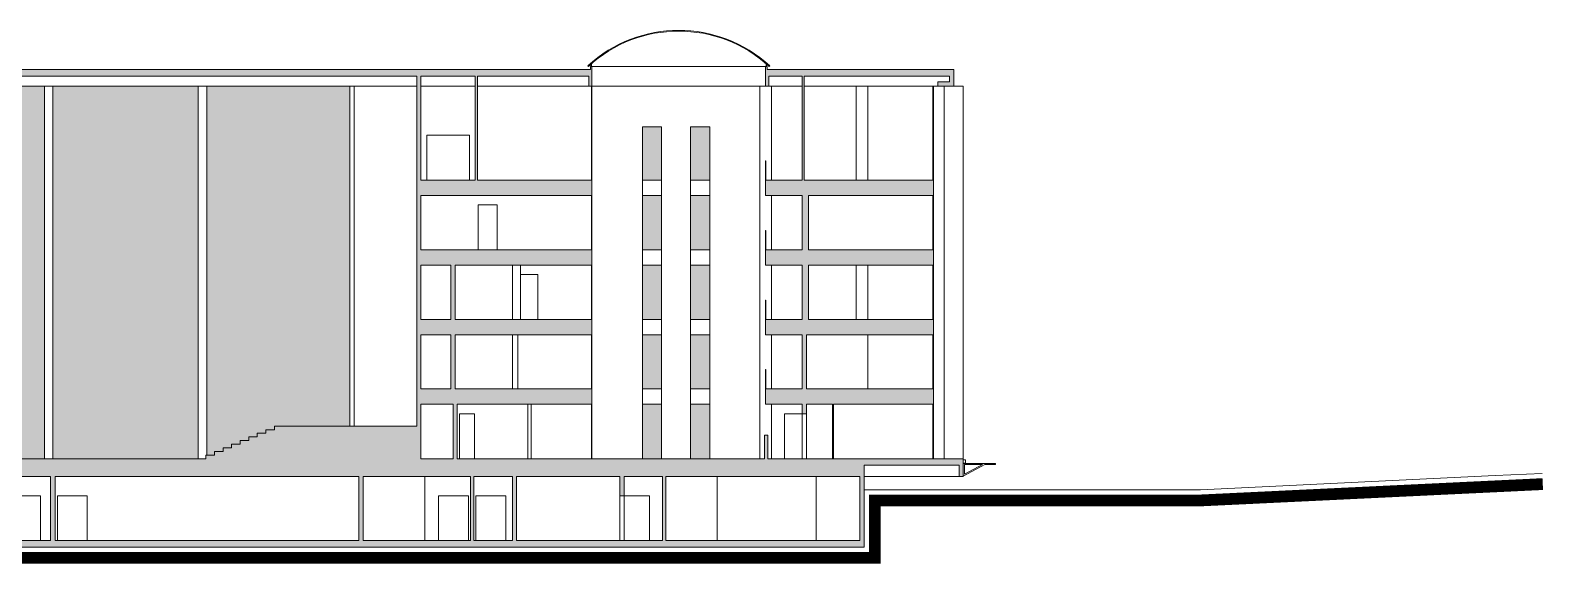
# Model space of a CAD drawing. Header units: metres. Extents: x -331 to 2982, y 362 to 2539.
# Drawn here: x 827.9 to 898.9, y 1183.6 to 1208.5 of the extents above; entities that cross this region are included whole.
import ezdxf

# ---------------------------------------------------------------- set-up
doc = ezdxf.new("R2010")
doc.units = ezdxf.units.M
doc.layers.get('0').update_dxf_attribs({"color": 251})

msp = doc.modelspace()

# ---------------------------------------------------------------- hatches: boundary and pattern name
at = {"lineweight": 0}
h = msp.add_hatch(color=256, dxfattribs=at)
h.paths.add_polyline_path([(870.109, 1201.529), (864.069, 1201.529), (864.069, 1206.399), (870.859, 1206.399), (870.859, 1206.129), (870.319, 1206.129), (870.319, 1205.929), (871.059, 1205.929), (871.059, 1206.699), (862.334, 1206.699), (862.334, 1206.849), (862.259, 1206.849), (862.259, 1205.929), (862.409, 1205.929), (862.409, 1206.399), (863.969, 1206.399), (863.969, 1201.529), (862.259, 1201.529), (862.259, 1200.809), (863.969, 1200.809), (863.969, 1198.269), (862.259, 1198.269), (862.259, 1197.549), (863.969, 1197.549), (863.969, 1195.019), (862.259, 1195.019), (862.259, 1194.299), (863.969, 1194.299), (863.969, 1191.769), (862.259, 1191.769), (862.259, 1191.049), (863.969, 1191.049), (863.969, 1190.599), (864.169, 1190.599), (864.169, 1191.049), (865.389, 1191.049), (870.109, 1191.049), (870.109, 1191.769), (864.169, 1191.769), (864.169, 1194.299), (870.109, 1194.299), (870.109, 1195.019), (864.269, 1195.019), (864.269, 1197.549), (870.109, 1197.549), (870.109, 1198.269), (864.269, 1198.269), (864.269, 1200.809), (870.109, 1200.809)], flags=17)
h.paths.add_polyline_path([(854.139, 1201.529), (848.779, 1201.529), (848.779, 1206.399), (853.989, 1206.399), (853.989, 1205.929), (854.139, 1205.929), (854.139, 1206.849), (854.064, 1206.849), (854.064, 1206.699), (805.339, 1206.699), (805.339, 1206.399), (809.939, 1206.399), (809.939, 1203.059), (805.339, 1203.059), (805.339, 1202.529), (771.189, 1202.529), (771.189, 1201.529), (763.489, 1201.529), (763.489, 1206.399), (772.189, 1206.399), (772.189, 1206.129), (771.439, 1206.129), (771.439, 1205.929), (772.389, 1205.929), (772.389, 1206.699), (745.179, 1206.699), (745.179, 1205.929), (746.129, 1205.929), (746.129, 1206.129), (745.379, 1206.129), (745.379, 1206.399), (755.395, 1206.399), (755.395, 1202.029), (746.129, 1202.029), (746.129, 1200.809), (764.089, 1200.809), (764.089, 1198.269), (762.869, 1198.269), (762.869, 1197.809), (761.749, 1197.809), (761.749, 1198.709), (761.629, 1198.709), (761.629, 1197.549), (762.207, 1197.549), (762.207, 1195.019), (746.129, 1195.019), (746.129, 1194.299), (747.209, 1194.299), (747.209, 1193.869), (747.309, 1193.869), (747.309, 1194.299), (750.409, 1194.299), (750.409, 1191.769), (746.129, 1191.769), (746.129, 1191.049), (750.509, 1191.049), (750.509, 1194.299), (750.909, 1194.299), (750.909, 1191.049), (751.279, 1191.049), (751.279, 1188.499), (744.729, 1188.499), (744.729, 1188.449), (744.729, 1187.671), (744.929, 1187.671), (744.929, 1188.199), (749.639, 1188.199), (749.639, 1187.671), (752.059, 1187.671), (752.059, 1184.669), (749.839, 1184.669), (749.839, 1187.049), (749.639, 1187.049), (749.639, 1184.369), (866.869, 1184.369), (866.869, 1188.199), (871.309, 1188.199), (871.309, 1187.671), (871.509, 1187.671), (871.509, 1188.499), (862.359, 1188.499), (862.359, 1189.599), (862.209, 1189.599), (862.209, 1188.499), (847.839, 1188.499), (847.839, 1191.049), (854.139, 1191.049), (854.139, 1191.769), (847.739, 1191.769), (847.739, 1194.299), (854.139, 1194.299), (854.139, 1195.019), (847.739, 1195.019), (847.739, 1197.549), (854.139, 1197.549), (854.139, 1198.269), (846.139, 1198.269), (846.139, 1200.809), (854.139, 1200.809)])
h.paths.add_polyline_path([(848.679, 1201.529), (846.139, 1201.529), (846.139, 1206.399), (848.679, 1206.399)], flags=17)
h.paths.add_polyline_path([(845.939, 1190.029), (839.281, 1190.029), (839.281, 1189.859), (838.881, 1189.859), (838.881, 1189.689), (838.481, 1189.689), (838.481, 1189.519), (838.081, 1189.519), (838.081, 1189.349), (837.681, 1189.349), (837.681, 1189.179), (837.281, 1189.179), (837.281, 1189.009), (836.881, 1189.009), (836.881, 1188.839), (836.481, 1188.839), (836.481, 1188.669), (836.081, 1188.669), (836.081, 1188.499), (825.724, 1188.499), (825.724, 1195.919), (825.544, 1195.919), (825.544, 1193.429), (823.033, 1193.429), (823.033, 1193.304), (825.544, 1193.304), (825.544, 1190.029), (817.984, 1190.029), (817.984, 1191.944), (820.429, 1191.944), (820.429, 1192.069), (817.984, 1192.069), (817.984, 1194.894), (820.429, 1194.894), (820.429, 1195.019), (817.984, 1195.019), (817.984, 1195.919), (817.804, 1195.919), (817.804, 1195.019), (810.639, 1195.019), (810.639, 1206.399), (845.939, 1206.399)], flags=16)
h.paths.add_polyline_path([(847.539, 1197.549), (847.539, 1195.019), (846.139, 1195.019), (846.139, 1197.549)], flags=17)
h.paths.add_polyline_path([(847.539, 1194.299), (847.539, 1191.769), (846.139, 1191.769), (846.139, 1194.299)], flags=17)
h.paths.add_polyline_path([(847.639, 1191.049), (847.639, 1188.499), (846.139, 1188.499), (846.139, 1191.049)], flags=17)
h.paths.add_polyline_path([(850.414, 1187.671), (850.414, 1184.669), (848.607, 1184.669), (848.607, 1187.671)], flags=16)
h.paths.add_polyline_path([(848.457, 1187.671), (848.457, 1184.669), (843.439, 1184.669), (843.439, 1187.671)], flags=16)
h.paths.add_polyline_path([(850.614, 1187.671), (855.444, 1187.671), (855.444, 1186.769), (855.644, 1186.769), (855.644, 1187.671), (857.444, 1187.671), (857.444, 1184.669), (850.614, 1184.669)], flags=16)
h.paths.add_polyline_path([(843.239, 1187.671), (843.239, 1184.669), (829.03, 1184.669), (829.03, 1187.671)], flags=16)
h.paths.add_polyline_path([(857.594, 1187.671), (866.669, 1187.671), (866.669, 1184.669), (857.594, 1184.669)], flags=16)
h.paths.add_polyline_path([(828.814, 1187.671), (828.814, 1184.669), (821.736, 1184.669), (821.736, 1187.671)], flags=16)
h.paths.add_polyline_path([(821.636, 1187.671), (821.636, 1184.669), (819.936, 1184.669), (819.936, 1187.671)], flags=16)
h.paths.add_polyline_path([(817.804, 1194.299), (817.804, 1188.499), (815.614, 1188.499), (815.614, 1194.299)], flags=17)
h.paths.add_polyline_path([(819.786, 1187.671), (819.786, 1184.669), (814.586, 1184.669), (814.586, 1187.671)], flags=16)
h.paths.add_polyline_path([(815.364, 1194.299), (815.364, 1191.769), (810.639, 1191.769), (810.639, 1194.299)], flags=17)
h.paths.add_polyline_path([(815.364, 1191.049), (815.364, 1188.499), (812.829, 1188.499), (812.829, 1191.049)], flags=16)
h.paths.add_polyline_path([(814.436, 1187.671), (814.436, 1184.669), (807.439, 1184.669), (807.439, 1187.671)], flags=16)
h.paths.add_polyline_path([(812.729, 1191.049), (812.729, 1188.499), (806.879, 1188.499), (806.879, 1191.049)], flags=17)
h.paths.add_polyline_path([(809.939, 1200.809), (809.939, 1191.199), (808.679, 1191.199), (808.679, 1192.099), (808.579, 1192.099), (808.579, 1191.199), (806.879, 1191.199), (806.879, 1192.129), (806.739, 1192.129), (806.563, 1189.669), (804.283, 1189.669), (804.283, 1190.429), (804.143, 1190.429), (804.043, 1189.029), (799.989, 1189.029), (789.696, 1189.543), (787.399, 1189.543), (787.399, 1191.53), (787.302, 1191.53), (787.302, 1190.659), (786.077, 1190.659), (786.077, 1190.986), (785.248, 1190.986), (785.248, 1191.327), (784.399, 1191.327), (784.399, 1191.638), (783.593, 1191.638), (783.593, 1192.001), (782.029, 1192.001), (782.029, 1192.67), (781.106, 1192.67), (781.106, 1192.996), (780.279, 1192.996), (780.279, 1193.341), (779.477, 1193.341), (779.477, 1193.68), (778.642, 1193.68), (778.642, 1194.014), (777.797, 1194.014), (777.797, 1194.359), (776.949, 1194.359), (776.949, 1194.694), (776.124, 1194.694), (776.124, 1195.019), (773.689, 1195.019), (773.689, 1200.809)], flags=17)
h.paths.add_polyline_path([(807.239, 1187.671), (807.239, 1184.669), (803.809, 1184.669), (803.809, 1187.671)], flags=16)
h.paths.add_polyline_path([(803.669, 1187.671), (803.669, 1184.669), (800.239, 1184.669), (800.239, 1187.671)], flags=16)
h.paths.add_polyline_path([(800.039, 1187.671), (800.039, 1184.669), (793.339, 1184.669), (793.339, 1187.671)], flags=16)
h.paths.add_polyline_path([(793.189, 1187.671), (793.189, 1184.669), (790.619, 1184.669), (764.239, 1184.669), (764.239, 1187.671), (777.689, 1187.671), (777.689, 1191.769), (772.689, 1191.769), (772.689, 1194.299), (776.23, 1194.299), (781.779, 1192.043), (781.779, 1191.751), (782.42, 1191.751), (787.149, 1189.889), (787.149, 1187.671), (790.559, 1187.671)], flags=16)
h.paths.add_polyline_path([(777.589, 1191.049), (777.589, 1188.499), (763.289, 1188.499), (763.289, 1190.735), (763.835, 1191.049)], flags=17)
h.paths.add_polyline_path([(773.189, 1200.809), (773.189, 1195.019), (771.489, 1195.019), (771.489, 1200.809)], flags=17)
h.paths.add_polyline_path([(772.589, 1194.299), (772.589, 1191.769), (771.489, 1191.769), (771.489, 1194.299)], flags=17)
h.paths.add_polyline_path([(771.189, 1200.809), (771.189, 1198.269), (766.889, 1198.269), (766.889, 1200.809)], flags=17)
h.paths.add_polyline_path([(771.189, 1197.549), (771.189, 1195.019), (766.889, 1195.019), (766.889, 1197.549)], flags=17)
h.paths.add_polyline_path([(771.189, 1194.299), (771.189, 1191.769), (764.489, 1191.769), (764.489, 1191.597), (764.189, 1191.597), (764.189, 1191.425), (763.889, 1191.425), (763.889, 1191.253), (763.589, 1191.253), (763.589, 1191.08), (763.289, 1191.08), (763.289, 1190.908), (762.989, 1190.908), (762.989, 1190.736), (762.689, 1190.736), (762.689, 1190.564), (762.389, 1190.564), (762.389, 1190.392), (762.089, 1190.392), (762.089, 1190.22), (761.789, 1190.22), (761.789, 1190.048), (761.489, 1190.048), (761.489, 1189.876), (761.189, 1189.876), (761.189, 1189.704), (760.889, 1189.704), (760.889, 1189.532), (760.589, 1189.532), (760.589, 1189.359), (760.289, 1189.359), (760.289, 1189.187), (759.989, 1189.187), (759.989, 1189.015), (759.689, 1189.015), (759.689, 1188.843), (759.389, 1188.843), (759.389, 1188.671), (759.089, 1188.671), (759.089, 1188.499), (756.6, 1188.499), (756.6, 1194.299)], flags=17)
h.paths.add_polyline_path([(766.789, 1200.809), (766.789, 1198.269), (765.539, 1198.269), (765.539, 1200.809)], flags=17)
h.paths.add_polyline_path([(766.789, 1197.549), (766.789, 1195.019), (764.289, 1195.019), (764.289, 1197.549)], flags=17)
h.paths.add_polyline_path([(765.439, 1200.809), (765.439, 1198.269), (764.189, 1198.269), (764.189, 1200.809)], flags=17)
h.paths.add_polyline_path([(764.189, 1197.549), (764.189, 1195.019), (762.307, 1195.019), (762.307, 1197.549)], flags=17)
h.paths.add_polyline_path([(763.389, 1201.529), (758.466, 1201.529), (758.466, 1206.399), (761.689, 1206.399), (761.689, 1201.529), (761.789, 1201.529), (761.789, 1206.399), (763.389, 1206.399)], flags=17)
h.paths.add_polyline_path([(764.039, 1187.671), (764.039, 1184.669), (752.159, 1184.669), (752.159, 1187.671), (755.964, 1187.671), (755.964, 1186.769), (756.064, 1186.769), (756.064, 1187.671), (762.189, 1187.671), (762.189, 1186.769), (762.289, 1186.769), (762.289, 1187.671)], flags=16)
h.paths.add_polyline_path([(763.189, 1190.678), (763.189, 1188.499), (759.39, 1188.499)], flags=16)
h.paths.add_polyline_path([(758.269, 1201.529), (755.495, 1201.529), (755.495, 1206.399), (758.269, 1206.399)], flags=17)
h.paths.add_polyline_path([(756.497, 1194.299), (756.497, 1191.769), (754.209, 1191.769), (754.209, 1194.299)], flags=17)
h.paths.add_polyline_path([(756.497, 1191.049), (756.497, 1188.499), (751.879, 1188.499), (751.879, 1191.049)], flags=17)
h.paths.add_polyline_path([(754.109, 1194.299), (754.109, 1191.769), (751.779, 1191.769), (751.779, 1188.499), (751.379, 1188.499), (751.379, 1191.769), (751.009, 1191.769), (751.009, 1194.299)], flags=17)
h = msp.add_hatch(color=256, dxfattribs=at)
h.paths.add_polyline_path([(828.524, 1205.929), (821.839, 1205.929), (821.839, 1195.919), (825.544, 1195.919), (825.724, 1195.919), (825.724, 1188.499), (828.524, 1188.499)])
h.paths.add_polyline_path([(835.724, 1205.929), (828.924, 1205.929), (828.924, 1188.499), (835.724, 1188.499)])
h.paths.add_polyline_path([(842.809, 1205.929), (836.124, 1205.929), (836.124, 1188.669), (836.481, 1188.669), (836.481, 1188.839), (836.881, 1188.839), (836.881, 1189.009), (837.281, 1189.009), (837.281, 1189.179), (837.681, 1189.179), (837.681, 1189.349), (838.081, 1189.349), (838.081, 1189.519), (838.481, 1189.519), (838.481, 1189.689), (838.881, 1189.689), (838.881, 1189.859), (839.281, 1189.859), (839.281, 1190.029), (842.809, 1190.029)])
h = msp.add_hatch(color=256, dxfattribs=at)
h.paths.add_polyline_path([(859.649, 1204.029), (858.749, 1204.029), (858.749, 1201.529), (859.649, 1201.529)])
h.paths.add_polyline_path([(857.399, 1204.029), (856.499, 1204.029), (856.499, 1201.529), (857.399, 1201.529)])
h.paths.add_polyline_path([(859.649, 1200.809), (858.749, 1200.809), (858.749, 1198.269), (859.649, 1198.269)])
h.paths.add_polyline_path([(857.399, 1200.809), (856.499, 1200.809), (856.499, 1198.269), (857.399, 1198.269)])
h.paths.add_polyline_path([(859.649, 1197.549), (858.749, 1197.549), (858.749, 1195.019), (859.649, 1195.019)])
h.paths.add_polyline_path([(857.399, 1197.549), (856.499, 1197.549), (856.499, 1195.019), (857.399, 1195.019)])
h.paths.add_polyline_path([(859.649, 1194.299), (858.749, 1194.299), (858.749, 1191.769), (859.649, 1191.769)])
h.paths.add_polyline_path([(857.399, 1194.299), (856.499, 1194.299), (856.499, 1191.769), (857.399, 1191.769)])
h.paths.add_polyline_path([(859.649, 1191.049), (858.749, 1191.049), (858.749, 1188.499), (859.649, 1188.499)])
h.paths.add_polyline_path([(857.399, 1191.049), (856.499, 1191.049), (856.499, 1188.499), (857.399, 1188.499)])

# ---------------------------------------------------------------- linework, layer by layer
for p, q in [((854.064, 1206.699), (805.339, 1206.699)), ((853.97, 1206.849), (853.946, 1206.875)), ((854.064, 1206.699), (854.064, 1206.849)), ((854.139, 1206.849), (854.064, 1206.849)), ((854.089, 1206.849), (854.089, 1206.956)), ((854.114, 1206.849), (854.114, 1206.977)), ((862.259, 1206.849), (854.139, 1206.849)), ((854.139, 1205.929), (854.139, 1206.849)), ((862.259, 1205.929), (862.259, 1206.849)), ((862.259, 1206.849), (862.334, 1206.849)), ((862.284, 1206.849), (862.284, 1206.977)), ((862.309, 1206.849), (862.309, 1206.956)), ((862.334, 1206.699), (862.334, 1206.849)), ((871.059, 1206.699), (862.334, 1206.699)), ((862.428, 1206.849), (862.452, 1206.875)), ((871.059, 1205.929), (871.059, 1206.699)), ((871.059, 1206.699), (871.059, 1205.929)), ((845.939, 1206.399), (810.639, 1206.399)), ((845.939, 1190.029), (845.939, 1206.399)), ((848.679, 1206.399), (846.139, 1206.399)), ((846.139, 1201.529), (846.139, 1206.399)), ((848.679, 1201.529), (848.679, 1206.399)), ((853.989, 1206.399), (848.779, 1206.399)), ((848.779, 1201.529), (848.779, 1206.399)), ((853.989, 1205.929), (853.989, 1206.399)), ((863.969, 1206.399), (862.409, 1206.399)), ((862.409, 1205.929), (862.409, 1206.399)), ((863.969, 1201.529), (863.969, 1206.399)), ((870.859, 1206.399), (864.069, 1206.399)), ((864.069, 1201.529), (864.069, 1206.399)), ((870.319, 1206.129), (870.319, 1205.929)), ((870.319, 1206.129), (870.859, 1206.129)), ((870.859, 1206.129), (870.859, 1206.399)), ((810.639, 1205.929), (845.939, 1205.929)), ((828.524, 1188.499), (828.524, 1205.929)), ((828.924, 1188.499), (828.924, 1205.929)), ((835.724, 1188.499), (835.724, 1205.929)), ((836.124, 1188.669), (836.124, 1205.929)), ((842.809, 1205.929), (842.809, 1190.029)), ((843.009, 1205.929), (843.009, 1190.029)), ((846.139, 1205.929), (848.679, 1205.929)), ((848.779, 1205.929), (853.989, 1205.929)), ((853.989, 1205.929), (854.139, 1205.929)), ((854.119, 1201.529), (854.119, 1205.929)), ((854.139, 1201.529), (854.139, 1205.929)), ((862.259, 1205.929), (854.139, 1205.929)), ((861.994, 1205.929), (861.994, 1188.499)), ((862.409, 1205.929), (862.259, 1205.929)), ((862.409, 1205.929), (863.969, 1205.929)), ((862.544, 1205.929), (862.544, 1201.529)), ((864.069, 1205.929), (870.319, 1205.929)), ((866.494, 1205.929), (866.494, 1201.529)), ((867.044, 1205.929), (867.044, 1201.529)), ((870.089, 1201.529), (870.089, 1205.929)), ((870.109, 1201.529), (870.109, 1205.929)), ((870.319, 1205.929), (871.059, 1205.929)), ((870.609, 1205.929), (870.609, 1188.499)), ((871.509, 1205.929), (871.059, 1205.929)), ((871.509, 1205.929), (871.509, 1188.499)), ((856.499, 1204.029), (856.499, 1188.499)), ((857.399, 1204.029), (856.499, 1204.029)), ((857.399, 1204.029), (857.399, 1188.499)), ((858.749, 1204.029), (858.749, 1188.499)), ((859.649, 1204.029), (858.749, 1204.029)), ((859.649, 1204.029), (859.649, 1188.499)), ((846.409, 1203.629), (846.409, 1201.529)), ((846.409, 1203.629), (848.409, 1203.629)), ((848.409, 1203.629), (848.409, 1201.529)), ((862.259, 1200.809), (862.259, 1202.429)), ((862.259, 1202.429), (862.279, 1202.429)), ((862.279, 1201.529), (862.279, 1202.429)), ((846.139, 1201.529), (848.679, 1201.529)), ((848.779, 1201.529), (854.139, 1201.529)), ((854.139, 1200.809), (854.139, 1201.529)), ((856.499, 1201.529), (857.399, 1201.529)), ((858.749, 1201.529), (859.649, 1201.529)), ((862.279, 1201.529), (863.969, 1201.529)), ((864.069, 1201.529), (870.109, 1201.529)), ((870.109, 1200.809), (870.109, 1201.529)), ((846.139, 1200.809), (854.139, 1200.809)), ((846.139, 1198.269), (846.139, 1200.809)), ((848.809, 1200.369), (848.809, 1198.269)), ((848.809, 1200.369), (849.709, 1200.369)), ((849.709, 1200.369), (849.709, 1198.269)), ((854.119, 1200.809), (854.119, 1198.269)), ((854.139, 1200.809), (854.139, 1198.269)), ((856.499, 1200.809), (857.399, 1200.809)), ((858.749, 1200.809), (859.649, 1200.809)), ((862.259, 1200.809), (863.969, 1200.809)), ((862.544, 1200.809), (862.544, 1198.269)), ((863.969, 1198.269), (863.969, 1200.809)), ((864.269, 1200.809), (870.109, 1200.809)), ((864.269, 1198.269), (864.269, 1200.809)), ((870.089, 1198.269), (870.089, 1200.809)), ((870.109, 1198.269), (870.109, 1200.809)), ((862.259, 1197.549), (862.259, 1199.169)), ((862.259, 1199.169), (862.279, 1199.169)), ((862.279, 1198.269), (862.279, 1199.169)), ((846.139, 1198.269), (854.139, 1198.269)), ((854.139, 1197.549), (854.139, 1198.269)), ((856.499, 1198.269), (857.399, 1198.269)), ((858.749, 1198.269), (859.649, 1198.269)), ((862.279, 1198.269), (863.969, 1198.269)), ((864.269, 1198.269), (870.109, 1198.269)), ((870.109, 1197.549), (870.109, 1198.269)), ((846.139, 1197.549), (847.539, 1197.549)), ((846.139, 1195.019), (846.139, 1197.549)), ((847.539, 1197.549), (847.539, 1195.019)), ((847.739, 1197.549), (854.139, 1197.549)), ((847.739, 1197.549), (847.739, 1195.019)), ((850.414, 1197.549), (850.414, 1195.019)), ((850.8, 1197.549), (850.8, 1195.019)), ((854.119, 1195.019), (854.119, 1197.549)), ((854.139, 1195.019), (854.139, 1197.549)), ((856.499, 1197.549), (857.399, 1197.549)), ((858.749, 1197.549), (859.649, 1197.549)), ((862.259, 1197.549), (863.969, 1197.549)), ((862.544, 1197.549), (862.544, 1195.019)), ((863.969, 1197.549), (863.969, 1195.019)), ((864.269, 1197.549), (870.109, 1197.549)), ((864.269, 1197.549), (864.269, 1195.019)), ((866.494, 1197.549), (866.494, 1195.019)), ((867.044, 1197.549), (867.044, 1195.019)), ((870.089, 1195.019), (870.089, 1197.549)), ((870.109, 1195.019), (870.109, 1197.549)), ((850.8, 1197.119), (851.6, 1197.119)), ((851.6, 1197.119), (851.6, 1195.019)), ((862.259, 1194.299), (862.259, 1195.919)), ((862.259, 1195.919), (862.279, 1195.919)), ((862.279, 1195.019), (862.279, 1195.919)), ((846.139, 1195.019), (847.539, 1195.019)), ((847.739, 1195.019), (854.139, 1195.019)), ((854.139, 1194.299), (854.139, 1195.019)), ((856.499, 1195.019), (857.399, 1195.019)), ((858.749, 1195.019), (859.649, 1195.019)), ((862.279, 1195.019), (863.969, 1195.019)), ((864.269, 1195.019), (870.109, 1195.019)), ((870.109, 1194.299), (870.109, 1195.019)), ((846.139, 1194.299), (847.539, 1194.299)), ((846.139, 1191.769), (846.139, 1194.299)), ((847.539, 1194.299), (847.539, 1191.769)), ((847.739, 1194.299), (854.139, 1194.299)), ((847.739, 1194.299), (847.739, 1191.769)), ((850.414, 1191.769), (850.414, 1194.299)), ((850.664, 1191.769), (850.664, 1194.299)), ((854.119, 1194.299), (854.119, 1191.769)), ((854.139, 1194.299), (854.139, 1191.769)), ((856.499, 1194.299), (857.399, 1194.299)), ((858.749, 1194.299), (859.649, 1194.299)), ((862.259, 1194.299), (863.969, 1194.299)), ((862.544, 1194.299), (862.544, 1191.769)), ((863.969, 1194.299), (863.969, 1191.769)), ((864.169, 1194.299), (870.109, 1194.299)), ((864.169, 1194.299), (864.169, 1191.769)), ((867.044, 1191.769), (867.044, 1194.299)), ((870.089, 1191.769), (870.089, 1194.299)), ((870.109, 1191.769), (870.109, 1194.299)), ((862.259, 1192.669), (862.259, 1191.049)), ((862.259, 1192.669), (862.279, 1192.669)), ((862.279, 1192.669), (862.279, 1191.769)), ((846.139, 1191.769), (847.539, 1191.769)), ((847.739, 1191.769), (854.139, 1191.769)), ((854.139, 1191.049), (854.139, 1191.769)), ((856.499, 1191.769), (857.399, 1191.769)), ((858.749, 1191.769), (859.649, 1191.769)), ((862.279, 1191.769), (863.969, 1191.769)), ((864.169, 1191.769), (870.109, 1191.769)), ((870.109, 1191.049), (870.109, 1191.769)), ((846.139, 1191.049), (847.639, 1191.049)), ((846.139, 1188.499), (846.139, 1191.049)), ((847.639, 1191.049), (847.639, 1188.499)), ((847.839, 1191.049), (854.139, 1191.049)), ((847.839, 1191.049), (847.839, 1188.499)), ((848.639, 1190.599), (847.939, 1190.599)), ((847.939, 1190.599), (847.939, 1188.499)), ((848.639, 1190.599), (848.639, 1188.499)), ((851.139, 1191.049), (851.139, 1188.499)), ((851.289, 1191.049), (851.289, 1188.499)), ((854.119, 1191.049), (854.119, 1188.499)), ((854.139, 1191.049), (854.139, 1188.499)), ((856.499, 1191.049), (857.399, 1191.049)), ((858.749, 1191.049), (859.649, 1191.049)), ((862.259, 1191.049), (863.969, 1191.049)), ((862.544, 1191.049), (862.544, 1188.499)), ((863.969, 1190.599), (863.139, 1190.599)), ((863.139, 1190.599), (863.139, 1188.499)), ((863.969, 1191.049), (863.969, 1190.599)), ((863.969, 1188.499), (863.969, 1190.599)), ((864.169, 1190.599), (863.969, 1190.599)), ((864.169, 1191.049), (865.389, 1191.049)), ((864.169, 1191.049), (864.169, 1190.599)), ((864.169, 1188.499), (864.169, 1190.599)), ((865.389, 1191.049), (865.389, 1190.599)), ((865.389, 1188.499), (865.389, 1190.599)), ((865.439, 1190.599), (865.389, 1190.599)), ((865.439, 1191.049), (870.109, 1191.049)), ((865.439, 1191.049), (865.439, 1190.599)), ((865.439, 1188.499), (865.439, 1190.599)), ((870.089, 1188.499), (870.089, 1191.049)), ((870.109, 1188.499), (870.109, 1191.049)), ((862.209, 1189.599), (862.209, 1188.499)), ((862.359, 1189.599), (862.209, 1189.599)), ((862.359, 1189.599), (862.359, 1188.499)), ((846.139, 1188.499), (847.639, 1188.499)), ((847.839, 1188.499), (862.209, 1188.499)), ((862.359, 1188.499), (871.509, 1188.499)), ((871.509, 1188.499), (871.509, 1187.671)), ((871.509, 1188.449), (871.619, 1188.449)), ((871.619, 1188.299), (871.509, 1188.299)), ((871.509, 1188.299), (871.509, 1188.279)), ((871.509, 1188.279), (873.009, 1188.279)), ((871.509, 1187.684), (872.513, 1188.229)), ((872.405, 1188.229), (871.559, 1188.229)), ((871.559, 1187.783), (872.405, 1188.229)), ((871.559, 1188.229), (871.559, 1187.783)), ((871.619, 1188.449), (871.619, 1188.299)), ((873.009, 1188.229), (872.513, 1188.229)), ((873.009, 1188.279), (873.009, 1188.229)), ((821.736, 1187.671), (828.814, 1187.671)), ((828.814, 1187.671), (828.814, 1184.669)), ((829.03, 1187.671), (843.239, 1187.671)), ((829.03, 1187.671), (829.03, 1184.669)), ((843.239, 1184.669), (843.239, 1187.671)), ((843.439, 1184.669), (843.439, 1187.671)), ((843.439, 1187.671), (848.457, 1187.671)), ((846.314, 1187.671), (846.314, 1184.669)), ((848.457, 1184.669), (848.457, 1187.671)), ((848.607, 1184.669), (848.607, 1187.671)), ((848.607, 1187.671), (850.414, 1187.671)), ((850.414, 1187.671), (850.414, 1184.669)), ((850.614, 1187.671), (855.444, 1187.671)), ((850.614, 1187.671), (850.614, 1184.669)), ((855.444, 1186.769), (855.444, 1187.671)), ((855.644, 1187.671), (857.444, 1187.671)), ((855.644, 1186.769), (855.644, 1187.671)), ((857.444, 1187.671), (857.444, 1184.669)), ((857.594, 1187.671), (866.669, 1187.671)), ((857.594, 1187.671), (857.594, 1184.669)), ((859.994, 1187.671), (859.994, 1184.669)), ((864.622, 1187.671), (864.622, 1184.669)), ((866.669, 1184.669), (866.669, 1187.671)), ((871.309, 1188.199), (866.869, 1188.199)), ((866.869, 1184.369), (866.869, 1188.199)), ((871.309, 1187.671), (866.869, 1187.671)), ((871.309, 1188.199), (871.309, 1187.671)), ((871.509, 1187.671), (871.309, 1187.671)), ((828.336, 1186.769), (826.936, 1186.769)), ((828.336, 1184.669), (828.336, 1186.769)), ((829.13, 1184.669), (829.13, 1186.769)), ((830.53, 1186.769), (829.13, 1186.769)), ((830.53, 1184.669), (830.53, 1186.769)), ((846.957, 1184.669), (846.957, 1186.769)), ((848.357, 1186.769), (846.957, 1186.769)), ((848.357, 1184.669), (848.357, 1186.769)), ((848.707, 1184.669), (848.707, 1186.769)), ((850.107, 1186.769), (848.707, 1186.769)), ((850.107, 1184.669), (850.107, 1186.769)), ((855.444, 1186.769), (855.444, 1184.669)), ((855.644, 1186.769), (855.444, 1186.769)), ((855.644, 1186.769), (855.644, 1184.669)), ((856.83, 1186.769), (855.644, 1186.769)), ((856.83, 1184.669), (856.83, 1186.769)), ((821.736, 1184.669), (828.814, 1184.669)), ((829.03, 1184.669), (843.239, 1184.669)), ((843.439, 1184.669), (848.457, 1184.669)), ((848.607, 1184.669), (850.414, 1184.669)), ((850.614, 1184.669), (857.444, 1184.669)), ((857.594, 1184.669), (866.669, 1184.669)), ((749.639, 1184.369), (866.869, 1184.369))]:
    msp.add_line(p, q, dxfattribs=at)
for points in [[(845.939, 1190.029), (839.281, 1190.029), (839.281, 1189.859), (838.881, 1189.859), (838.881, 1189.689), (838.481, 1189.689), (838.481, 1189.519), (838.081, 1189.519), (838.081, 1189.349), (837.681, 1189.349), (837.681, 1189.179), (837.281, 1189.179), (837.281, 1189.009), (836.881, 1189.009), (836.881, 1188.839), (836.481, 1188.839), (836.481, 1188.669), (836.081, 1188.669), (836.081, 1188.499), (825.724, 1188.499)], [(866.869, 1187.049), (882.599, 1187.049), (896.392, 1187.708), (898.592, 1187.813)]]:
    msp.add_lwpolyline(points, dxfattribs=at)
at = {"lineweight": 0, "const_width": 0.55}
msp.add_lwpolyline([(717.416, 1188.199), (717.416, 1187.199), (722.689, 1187.199), (722.689, 1186.899), (730.689, 1186.899), (730.689, 1186.999), (736.689, 1186.999), (736.689, 1186.549), (749.139, 1186.549), (749.139, 1183.869), (867.369, 1183.869), (867.369, 1186.549), (882.611, 1186.549), (896.609, 1187.218), (898.616, 1187.314)], dxfattribs=at)
at = {"lineweight": 0}
for radius in [6.28, 6.245]:
    msp.add_arc((858.199, 1202.254), radius, 47.37223, 132.62777, dxfattribs=at)

doc.saveas('drawing.dxf')
